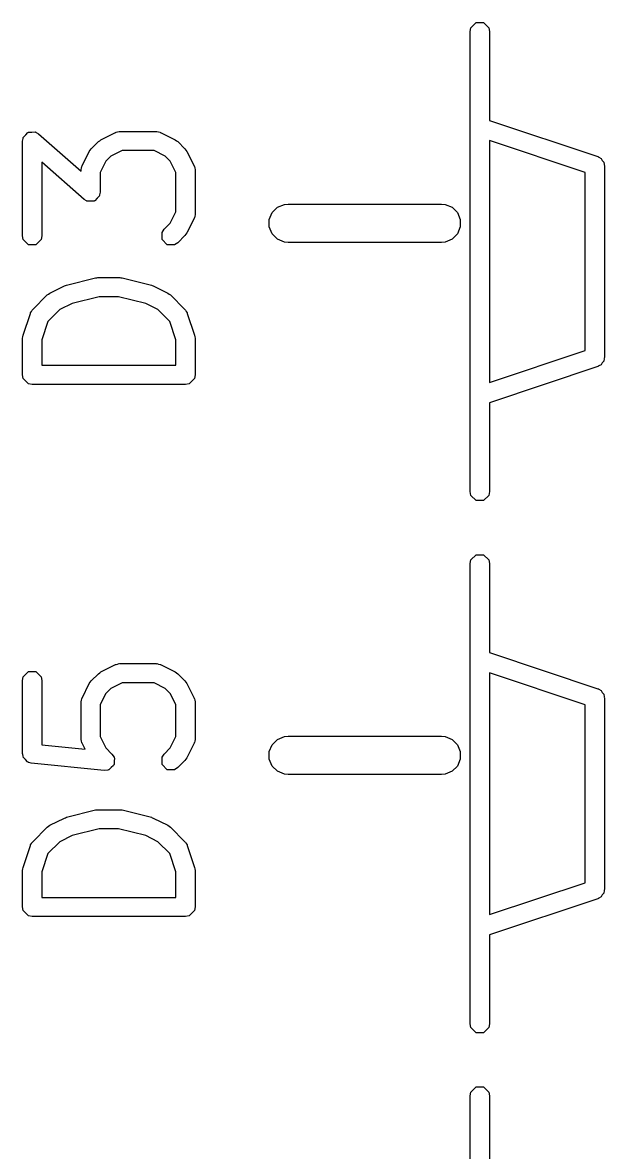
# Model space of a CAD drawing. Header units: inches. Extents: x 0 to 5.35, y 0.16 to 3.26.
# Drawn here: x 5.2274 to 5.3469, y 0.7384 to 0.9704 of the extents above; entities that cross this region are included whole.
import ezdxf

# ---------------------------------------------------------------- set-up
doc = ezdxf.new("R2010")
doc.units = ezdxf.units.IN
doc.header["$MEASUREMENT"] = 0
doc.layers.add('BLACK', color=250, linetype='CONTINUOUS')

msp = doc.modelspace()

# ---------------------------------------------------------------- linework, layer by layer
at = {"layer": 'BLACK', "linetype": 'CONTINUOUS'}
for p, q in [((5.31948, 0.9693), (5.32055, 0.97036)), ((5.32055, 0.97036), (5.32205, 0.97036)), ((5.32205, 0.97036), (5.32312, 0.9693)), ((5.31933, 0.96854), (5.31948, 0.9693)), ((5.31933, 0.87406), (5.31933, 0.96854)), ((5.32312, 0.9693), (5.32327, 0.96854)), ((5.32327, 0.96854), (5.32327, 0.95028)), ((5.32327, 0.95028), (5.34554, 0.94285)), ((5.2274, 0.94605), (5.22751, 0.9466)), ((5.2275, 0.94668), (5.22753, 0.94671)), ((5.22751, 0.9466), (5.2275, 0.94668)), ((5.22753, 0.94671), (5.22755, 0.9468)), ((5.22755, 0.9468), (5.22804, 0.94729)), ((5.22804, 0.94729), (5.22849, 0.94781)), ((5.22849, 0.94781), (5.22856, 0.94782)), ((5.22856, 0.94782), (5.22861, 0.94786)), ((5.22861, 0.94786), (5.22931, 0.94786)), ((5.22931, 0.94786), (5.23, 0.94791)), ((5.23, 0.94791), (5.23008, 0.94786)), ((5.23008, 0.94786), (5.23012, 0.94786)), ((5.23012, 0.94786), (5.23018, 0.94781)), ((5.23018, 0.94781), (5.23066, 0.94753)), ((5.23066, 0.94753), (5.2394, 0.93989)), ((5.24348, 0.94631), (5.24648, 0.94781)), ((5.24648, 0.94781), (5.24658, 0.94783)), ((5.24658, 0.94783), (5.24661, 0.94786)), ((5.24661, 0.94786), (5.24692, 0.94793)), ((5.24692, 0.94793), (5.24722, 0.94801)), ((5.24722, 0.94801), (5.24727, 0.948)), ((5.24727, 0.948), (5.24736, 0.94801)), ((5.24736, 0.94801), (5.25486, 0.94801)), ((5.25486, 0.94801), (5.25496, 0.948)), ((5.25496, 0.948), (5.255, 0.94801)), ((5.255, 0.94801), (5.25531, 0.94793)), ((5.25531, 0.94793), (5.25562, 0.94786)), ((5.25562, 0.94786), (5.25565, 0.94783)), ((5.25565, 0.94783), (5.25574, 0.94781)), ((5.25574, 0.94781), (5.25874, 0.94631)), ((5.2274, 0.92655), (5.2274, 0.94605)), ((5.2411, 0.94393), (5.2413, 0.94418)), ((5.2413, 0.94418), (5.24147, 0.94444)), ((5.24147, 0.94444), (5.24297, 0.94594)), ((5.24297, 0.94594), (5.24323, 0.94611)), ((5.24323, 0.94611), (5.24348, 0.94631)), ((5.24783, 0.94408), (5.24553, 0.94293)), ((5.2544, 0.94408), (5.24783, 0.94408)), ((5.2567, 0.94293), (5.2544, 0.94408)), ((5.25874, 0.94631), (5.25899, 0.94611)), ((5.25899, 0.94611), (5.25925, 0.94594)), ((5.25925, 0.94594), (5.26075, 0.94444)), ((5.26075, 0.94444), (5.26093, 0.94418)), ((5.26093, 0.94418), (5.26112, 0.94393)), ((5.34295, 0.93957), (5.32327, 0.94613)), ((5.32327, 0.94613), (5.32327, 0.89647)), ((5.2396, 0.94093), (5.2411, 0.94393)), ((5.24448, 0.94188), (5.24333, 0.93958)), ((5.24553, 0.94293), (5.24448, 0.94188)), ((5.25774, 0.94188), (5.2567, 0.94293)), ((5.25889, 0.93958), (5.25774, 0.94188)), ((5.26112, 0.94393), (5.26262, 0.94093)), ((5.34554, 0.94285), (5.34563, 0.9428)), ((5.34563, 0.9428), (5.34567, 0.9428)), ((5.34567, 0.9428), (5.34573, 0.94274)), ((5.34573, 0.94274), (5.34621, 0.94247)), ((5.34621, 0.94247), (5.34642, 0.94206)), ((5.34642, 0.94206), (5.34674, 0.94174)), ((5.24007, 0.93407), (5.23133, 0.94171)), ((5.23133, 0.94171), (5.23133, 0.92655)), ((5.2394, 0.94019), (5.23948, 0.94049)), ((5.23942, 0.94014), (5.2394, 0.94019)), ((5.2394, 0.94005), (5.23942, 0.94014)), ((5.2394, 0.93989), (5.2394, 0.94005)), ((5.23948, 0.94049), (5.23955, 0.9408)), ((5.23955, 0.9408), (5.23958, 0.94083)), ((5.23958, 0.94083), (5.2396, 0.94093)), ((5.24333, 0.93958), (5.24333, 0.93555)), ((5.25889, 0.93151), (5.25889, 0.93958)), ((5.26262, 0.94093), (5.26265, 0.94083)), ((5.26265, 0.94083), (5.26268, 0.9408)), ((5.26268, 0.9408), (5.26274, 0.94049)), ((5.26274, 0.94049), (5.26283, 0.94019)), ((5.26283, 0.94019), (5.26281, 0.94014)), ((5.26281, 0.94014), (5.26283, 0.94005)), ((5.26283, 0.94005), (5.26283, 0.93105)), ((5.34295, 0.90303), (5.34295, 0.93957)), ((5.34674, 0.94174), (5.34685, 0.9412)), ((5.34685, 0.9412), (5.34688, 0.94112)), ((5.34688, 0.94112), (5.34687, 0.94108)), ((5.34687, 0.94108), (5.34689, 0.94098)), ((5.34689, 0.94098), (5.34689, 0.90161)), ((5.24318, 0.93479), (5.24269, 0.9343)), ((5.2432, 0.93488), (5.24318, 0.93479)), ((5.24323, 0.93492), (5.2432, 0.93488)), ((5.24333, 0.93555), (5.24322, 0.935)), ((5.24322, 0.935), (5.24323, 0.93492)), ((5.24055, 0.93379), (5.24007, 0.93407)), ((5.24061, 0.93373), (5.24055, 0.93379)), ((5.24065, 0.93373), (5.24061, 0.93373)), ((5.24073, 0.93368), (5.24065, 0.93373)), ((5.24143, 0.93373), (5.24073, 0.93368)), ((5.24212, 0.93373), (5.24143, 0.93373)), ((5.24217, 0.93378), (5.24212, 0.93373)), ((5.24224, 0.93378), (5.24217, 0.93378)), ((5.24269, 0.9343), (5.24224, 0.93378)), ((5.27974, 0.93245), (5.28116, 0.93303)), ((5.28116, 0.93303), (5.28193, 0.93311)), ((5.28193, 0.93311), (5.31343, 0.93311)), ((5.31343, 0.93311), (5.31419, 0.93303)), ((5.31419, 0.93303), (5.31561, 0.93245)), ((5.25774, 0.92921), (5.25889, 0.93151)), ((5.26262, 0.93017), (5.26112, 0.92717)), ((5.26265, 0.93026), (5.26262, 0.93017)), ((5.26268, 0.93029), (5.26265, 0.93026)), ((5.26274, 0.9306), (5.26268, 0.93029)), ((5.26283, 0.93091), (5.26274, 0.9306)), ((5.26283, 0.93105), (5.26281, 0.93095)), ((5.26281, 0.93095), (5.26283, 0.93091)), ((5.27807, 0.92994), (5.27866, 0.93136)), ((5.27866, 0.93136), (5.27974, 0.93245)), ((5.31561, 0.93245), (5.3167, 0.93136)), ((5.3167, 0.93136), (5.31729, 0.92994)), ((5.25604, 0.9273), (5.25647, 0.92794)), ((5.25647, 0.92794), (5.25774, 0.92921)), ((5.27807, 0.92841), (5.27807, 0.92994)), ((5.27866, 0.92699), (5.27807, 0.92841)), ((5.31729, 0.92841), (5.3167, 0.92699)), ((5.31729, 0.92994), (5.31729, 0.92841)), ((5.22755, 0.9258), (5.2274, 0.92655)), ((5.22861, 0.92473), (5.22755, 0.9258)), ((5.23118, 0.9258), (5.23012, 0.92473)), ((5.23133, 0.92655), (5.23118, 0.9258)), ((5.25604, 0.9258), (5.25604, 0.9273)), ((5.25711, 0.92473), (5.25604, 0.9258)), ((5.26075, 0.92666), (5.25925, 0.92516)), ((5.26093, 0.92692), (5.26075, 0.92666)), ((5.26112, 0.92717), (5.26093, 0.92692)), ((5.27974, 0.9259), (5.27866, 0.92699)), ((5.28116, 0.92531), (5.27974, 0.9259)), ((5.31561, 0.9259), (5.31419, 0.92531)), ((5.3167, 0.92699), (5.31561, 0.9259)), ((5.23012, 0.92473), (5.22861, 0.92473)), ((5.25862, 0.92473), (5.25711, 0.92473)), ((5.25925, 0.92516), (5.25862, 0.92473)), ((5.28193, 0.92524), (5.28116, 0.92531)), ((5.31343, 0.92524), (5.28193, 0.92524)), ((5.31419, 0.92531), (5.31343, 0.92524)), ((5.23299, 0.91481), (5.23598, 0.91631)), ((5.23598, 0.91631), (5.23619, 0.91637)), ((5.23619, 0.91637), (5.23639, 0.91646)), ((5.23639, 0.91646), (5.24239, 0.91796)), ((5.24239, 0.91796), (5.24263, 0.91797)), ((5.24263, 0.91797), (5.24286, 0.91802)), ((5.24286, 0.91802), (5.24736, 0.91802)), ((5.24736, 0.91802), (5.2476, 0.91797)), ((5.2476, 0.91797), (5.24784, 0.91796)), ((5.24784, 0.91796), (5.25384, 0.91646)), ((5.25384, 0.91646), (5.25404, 0.91637)), ((5.25404, 0.91637), (5.25424, 0.91631)), ((5.25424, 0.91631), (5.25724, 0.91481)), ((5.22947, 0.91144), (5.23247, 0.91444)), ((5.23247, 0.91444), (5.23274, 0.91462)), ((5.23274, 0.91462), (5.23299, 0.91481)), ((5.24311, 0.91408), (5.23755, 0.91269)), ((5.24712, 0.91408), (5.24311, 0.91408)), ((5.25268, 0.91269), (5.24712, 0.91408)), ((5.25724, 0.91481), (5.25749, 0.91462)), ((5.25749, 0.91462), (5.25775, 0.91444)), ((5.25775, 0.91444), (5.26075, 0.91144)), ((5.23755, 0.91269), (5.23503, 0.91143)), ((5.2552, 0.91143), (5.25268, 0.91269)), ((5.2275, 0.90617), (5.229, 0.91067)), ((5.229, 0.91067), (5.22905, 0.91076)), ((5.22905, 0.9108), (5.22922, 0.91107)), ((5.22905, 0.91076), (5.22905, 0.9108)), ((5.22922, 0.91107), (5.22938, 0.91134)), ((5.22938, 0.91134), (5.22942, 0.91136)), ((5.22942, 0.91136), (5.22947, 0.91144)), ((5.23503, 0.91143), (5.23259, 0.90899)), ((5.25764, 0.90899), (5.2552, 0.91143)), ((5.26075, 0.91144), (5.26081, 0.91136)), ((5.26081, 0.91136), (5.26085, 0.91134)), ((5.26085, 0.91134), (5.26101, 0.91107)), ((5.26101, 0.91107), (5.26118, 0.9108)), ((5.26118, 0.9108), (5.26118, 0.91076)), ((5.26118, 0.91076), (5.26123, 0.91067)), ((5.26123, 0.91067), (5.26273, 0.90617)), ((5.23259, 0.90899), (5.23133, 0.90523)), ((5.25889, 0.90523), (5.25764, 0.90899)), ((5.2274, 0.90555), (5.22746, 0.90586)), ((5.2274, 0.89805), (5.2274, 0.90555)), ((5.22746, 0.90586), (5.2275, 0.90617)), ((5.23133, 0.90523), (5.23133, 0.90002)), ((5.25889, 0.90002), (5.25889, 0.90523)), ((5.26273, 0.90617), (5.26277, 0.90586)), ((5.26277, 0.90586), (5.26283, 0.90555)), ((5.26283, 0.90555), (5.26283, 0.89805)), ((5.32327, 0.89647), (5.34295, 0.90303)), ((5.23133, 0.90002), (5.25889, 0.90002)), ((5.34621, 0.90013), (5.34573, 0.89986)), ((5.34642, 0.90054), (5.34621, 0.90013)), ((5.34674, 0.90086), (5.34642, 0.90054)), ((5.34685, 0.9014), (5.34674, 0.90086)), ((5.34688, 0.90147), (5.34685, 0.9014)), ((5.34689, 0.90161), (5.34687, 0.90152)), ((5.34687, 0.90152), (5.34688, 0.90147)), ((5.22755, 0.8973), (5.2274, 0.89805)), ((5.26283, 0.89805), (5.26268, 0.8973)), ((5.34554, 0.89975), (5.32327, 0.89232)), ((5.34563, 0.8998), (5.34554, 0.89975)), ((5.34567, 0.8998), (5.34563, 0.8998)), ((5.34573, 0.89986), (5.34567, 0.8998)), ((5.22861, 0.89623), (5.22755, 0.8973)), ((5.22937, 0.89608), (5.22861, 0.89623)), ((5.26086, 0.89608), (5.22937, 0.89608)), ((5.26162, 0.89623), (5.26086, 0.89608)), ((5.26268, 0.8973), (5.26162, 0.89623)), ((5.32327, 0.89232), (5.32327, 0.87406)), ((5.31948, 0.8733), (5.31933, 0.87406)), ((5.32055, 0.87224), (5.31948, 0.8733)), ((5.32205, 0.87224), (5.32055, 0.87224)), ((5.32312, 0.8733), (5.32205, 0.87224)), ((5.32327, 0.87406), (5.32312, 0.8733)), ((5.31948, 0.86004), (5.32055, 0.86111)), ((5.32055, 0.86111), (5.32205, 0.86111)), ((5.32205, 0.86111), (5.32312, 0.86004)), ((5.31933, 0.85929), (5.31948, 0.86004)), ((5.31933, 0.7648), (5.31933, 0.85929)), ((5.32312, 0.86004), (5.32327, 0.85929)), ((5.32327, 0.85929), (5.32327, 0.84103)), ((5.32327, 0.84103), (5.34554, 0.8336)), ((5.24348, 0.83706), (5.24648, 0.83855)), ((5.24648, 0.83855), (5.24658, 0.83858)), ((5.24658, 0.83858), (5.24661, 0.83861)), ((5.24661, 0.83861), (5.24692, 0.83867)), ((5.24692, 0.83867), (5.24722, 0.83876)), ((5.24722, 0.83876), (5.24727, 0.83874)), ((5.24727, 0.83874), (5.24736, 0.83876)), ((5.24736, 0.83876), (5.25486, 0.83876)), ((5.25486, 0.83876), (5.25496, 0.83874)), ((5.25496, 0.83874), (5.255, 0.83876)), ((5.255, 0.83876), (5.25531, 0.83867)), ((5.25531, 0.83867), (5.25562, 0.83861)), ((5.25562, 0.83861), (5.25565, 0.83858)), ((5.25565, 0.83858), (5.25574, 0.83855)), ((5.25574, 0.83855), (5.25874, 0.83706)), ((5.2274, 0.83529), (5.22755, 0.83605)), ((5.2274, 0.8203), (5.2274, 0.83529)), ((5.22755, 0.83605), (5.22861, 0.83711)), ((5.22861, 0.83711), (5.23012, 0.83711)), ((5.23012, 0.83711), (5.23118, 0.83605)), ((5.23118, 0.83605), (5.23133, 0.83529)), ((5.23133, 0.83529), (5.23133, 0.82208)), ((5.2413, 0.83492), (5.24147, 0.83519)), ((5.24147, 0.83519), (5.24297, 0.83669)), ((5.24297, 0.83669), (5.24323, 0.83686)), ((5.24323, 0.83686), (5.24348, 0.83706)), ((5.25874, 0.83706), (5.25899, 0.83686)), ((5.25899, 0.83686), (5.25925, 0.83669)), ((5.25925, 0.83669), (5.26075, 0.83519)), ((5.26075, 0.83519), (5.26093, 0.83492)), ((5.34295, 0.83031), (5.32327, 0.83688)), ((5.32327, 0.83688), (5.32327, 0.78722)), ((5.2396, 0.83168), (5.2411, 0.83467)), ((5.2411, 0.83467), (5.2413, 0.83492)), ((5.24553, 0.83368), (5.24448, 0.83263)), ((5.24783, 0.83483), (5.24553, 0.83368)), ((5.2544, 0.83483), (5.24783, 0.83483)), ((5.2567, 0.83368), (5.2544, 0.83483)), ((5.25774, 0.83263), (5.2567, 0.83368)), ((5.26093, 0.83492), (5.26112, 0.83467)), ((5.26112, 0.83467), (5.26262, 0.83168)), ((5.34554, 0.8336), (5.34563, 0.83355)), ((5.34563, 0.83355), (5.34567, 0.83355)), ((5.34567, 0.83355), (5.34573, 0.83349)), ((5.34573, 0.83349), (5.34621, 0.83322)), ((5.34621, 0.83322), (5.34642, 0.83281)), ((5.34642, 0.83281), (5.34674, 0.83249)), ((5.2394, 0.83093), (5.23948, 0.83124)), ((5.23942, 0.83089), (5.2394, 0.83093)), ((5.2394, 0.83079), (5.23942, 0.83089)), ((5.2394, 0.8233), (5.2394, 0.83079)), ((5.23948, 0.83124), (5.23955, 0.83155)), ((5.23955, 0.83155), (5.23958, 0.83158)), ((5.23958, 0.83158), (5.2396, 0.83168)), ((5.24448, 0.83263), (5.24333, 0.83033)), ((5.25889, 0.83033), (5.25774, 0.83263)), ((5.26262, 0.83168), (5.26265, 0.83158)), ((5.26265, 0.83158), (5.26268, 0.83155)), ((5.26268, 0.83155), (5.26274, 0.83124)), ((5.26274, 0.83124), (5.26283, 0.83093)), ((5.26283, 0.83093), (5.26281, 0.83089)), ((5.26281, 0.83089), (5.26283, 0.83079)), ((5.26283, 0.83079), (5.26283, 0.8233)), ((5.34674, 0.83249), (5.34685, 0.83195)), ((5.34685, 0.83195), (5.34688, 0.83187)), ((5.34688, 0.83187), (5.34687, 0.83183)), ((5.34687, 0.83183), (5.34689, 0.83173)), ((5.34689, 0.83173), (5.34689, 0.79236)), ((5.24333, 0.83033), (5.24333, 0.82376)), ((5.25889, 0.82376), (5.25889, 0.83033)), ((5.34295, 0.79378), (5.34295, 0.83031)), ((5.24333, 0.82376), (5.24448, 0.82146)), ((5.25774, 0.82146), (5.25889, 0.82376)), ((5.27974, 0.82319), (5.28116, 0.82378)), ((5.28116, 0.82378), (5.28193, 0.82386)), ((5.28193, 0.82386), (5.31343, 0.82386)), ((5.31343, 0.82386), (5.31419, 0.82378)), ((5.31419, 0.82378), (5.31561, 0.82319)), ((5.23133, 0.82208), (5.24022, 0.82119)), ((5.23942, 0.8232), (5.2394, 0.8233)), ((5.2394, 0.82316), (5.23942, 0.8232)), ((5.23948, 0.82285), (5.2394, 0.82316)), ((5.23955, 0.82254), (5.23948, 0.82285)), ((5.23958, 0.82251), (5.23955, 0.82254)), ((5.2396, 0.82242), (5.23958, 0.82251)), ((5.24022, 0.82119), (5.2396, 0.82242)), ((5.24448, 0.82146), (5.24576, 0.82019)), ((5.25647, 0.82019), (5.25774, 0.82146)), ((5.26262, 0.82242), (5.26112, 0.81942)), ((5.26265, 0.82251), (5.26262, 0.82242)), ((5.26268, 0.82254), (5.26265, 0.82251)), ((5.26274, 0.82285), (5.26268, 0.82254)), ((5.26283, 0.82316), (5.26274, 0.82285)), ((5.26283, 0.8233), (5.26281, 0.8232)), ((5.26281, 0.8232), (5.26283, 0.82316)), ((5.27807, 0.82069), (5.27866, 0.82211)), ((5.27866, 0.82211), (5.27974, 0.82319)), ((5.31561, 0.82319), (5.3167, 0.82211)), ((5.3167, 0.82211), (5.31729, 0.82069)), ((5.22749, 0.81983), (5.2274, 0.8203)), ((5.22748, 0.81973), (5.22749, 0.81983)), ((5.22752, 0.81968), (5.22748, 0.81973)), ((5.22755, 0.81954), (5.22752, 0.81968)), ((5.22802, 0.81907), (5.22755, 0.81954)), ((5.22844, 0.81856), (5.22802, 0.81907)), ((5.24576, 0.82019), (5.24618, 0.81955)), ((5.24618, 0.81955), (5.24618, 0.81945)), ((5.24618, 0.81945), (5.24625, 0.81937)), ((5.24625, 0.81937), (5.24618, 0.81871)), ((5.25604, 0.81955), (5.25647, 0.82019)), ((5.25604, 0.81804), (5.25604, 0.81955)), ((5.26075, 0.8189), (5.25925, 0.8174)), ((5.26093, 0.81917), (5.26075, 0.8189)), ((5.26112, 0.81942), (5.26093, 0.81917)), ((5.27807, 0.81915), (5.27807, 0.82069)), ((5.27866, 0.81773), (5.27807, 0.81915)), ((5.31729, 0.81915), (5.3167, 0.81773)), ((5.31729, 0.82069), (5.31729, 0.81915)), ((5.22857, 0.81852), (5.22844, 0.81856)), ((5.22861, 0.81848), (5.22857, 0.81852)), ((5.22871, 0.81848), (5.22861, 0.81848)), ((5.22917, 0.81834), (5.22871, 0.81848)), ((5.24417, 0.81684), (5.22917, 0.81834)), ((5.24493, 0.81691), (5.24417, 0.81684)), ((5.24501, 0.81698), (5.24493, 0.81691)), ((5.24512, 0.81698), (5.24501, 0.81698)), ((5.24559, 0.81745), (5.24512, 0.81698)), ((5.2461, 0.81787), (5.24559, 0.81745)), ((5.24611, 0.81797), (5.2461, 0.81787)), ((5.24618, 0.81804), (5.24611, 0.81797)), ((5.24618, 0.81871), (5.24618, 0.81804)), ((5.25711, 0.81698), (5.25604, 0.81804)), ((5.25862, 0.81698), (5.25711, 0.81698)), ((5.25925, 0.8174), (5.25862, 0.81698)), ((5.27974, 0.81665), (5.27866, 0.81773)), ((5.28116, 0.81606), (5.27974, 0.81665)), ((5.31561, 0.81665), (5.31419, 0.81606)), ((5.3167, 0.81773), (5.31561, 0.81665)), ((5.28193, 0.81598), (5.28116, 0.81606)), ((5.31343, 0.81598), (5.28193, 0.81598)), ((5.31419, 0.81606), (5.31343, 0.81598)), ((5.23619, 0.80712), (5.23639, 0.80721)), ((5.23639, 0.80721), (5.24239, 0.80871)), ((5.24239, 0.80871), (5.24263, 0.80872)), ((5.24263, 0.80872), (5.24286, 0.80877)), ((5.24286, 0.80877), (5.24736, 0.80877)), ((5.24736, 0.80877), (5.2476, 0.80872)), ((5.2476, 0.80872), (5.24784, 0.80871)), ((5.24784, 0.80871), (5.25384, 0.80721)), ((5.25384, 0.80721), (5.25404, 0.80712)), ((5.22947, 0.80219), (5.23247, 0.80519)), ((5.23247, 0.80519), (5.23274, 0.80537)), ((5.23274, 0.80537), (5.23299, 0.80556)), ((5.23299, 0.80556), (5.23598, 0.80706)), ((5.23598, 0.80706), (5.23619, 0.80712)), ((5.25404, 0.80712), (5.25424, 0.80706)), ((5.25424, 0.80706), (5.25724, 0.80556)), ((5.25724, 0.80556), (5.25749, 0.80537)), ((5.25749, 0.80537), (5.25775, 0.80519)), ((5.25775, 0.80519), (5.26075, 0.80219)), ((5.23755, 0.80344), (5.23503, 0.80218)), ((5.24311, 0.80483), (5.23755, 0.80344)), ((5.24712, 0.80483), (5.24311, 0.80483)), ((5.25268, 0.80344), (5.24712, 0.80483)), ((5.2552, 0.80218), (5.25268, 0.80344)), ((5.2275, 0.79692), (5.229, 0.80142)), ((5.229, 0.80142), (5.22905, 0.80151)), ((5.22905, 0.80155), (5.22922, 0.80181)), ((5.22905, 0.80151), (5.22905, 0.80155)), ((5.22922, 0.80181), (5.22938, 0.80209)), ((5.22938, 0.80209), (5.22942, 0.80211)), ((5.22942, 0.80211), (5.22947, 0.80219)), ((5.23503, 0.80218), (5.23259, 0.79974)), ((5.25764, 0.79974), (5.2552, 0.80218)), ((5.26075, 0.80219), (5.26081, 0.80211)), ((5.26081, 0.80211), (5.26085, 0.80209)), ((5.26085, 0.80209), (5.26101, 0.80181)), ((5.26101, 0.80181), (5.26118, 0.80155)), ((5.26118, 0.80155), (5.26118, 0.80151)), ((5.26118, 0.80151), (5.26123, 0.80142)), ((5.26123, 0.80142), (5.26273, 0.79692)), ((5.23259, 0.79974), (5.23133, 0.79598)), ((5.25889, 0.79598), (5.25764, 0.79974)), ((5.2274, 0.7963), (5.22746, 0.79661)), ((5.2274, 0.7888), (5.2274, 0.7963)), ((5.22746, 0.79661), (5.2275, 0.79692)), ((5.23133, 0.79598), (5.23133, 0.79077)), ((5.25889, 0.79077), (5.25889, 0.79598)), ((5.26273, 0.79692), (5.26277, 0.79661)), ((5.26277, 0.79661), (5.26283, 0.7963)), ((5.26283, 0.7963), (5.26283, 0.7888)), ((5.32327, 0.78722), (5.34295, 0.79378)), ((5.34642, 0.79128), (5.34621, 0.79088)), ((5.34674, 0.79161), (5.34642, 0.79128)), ((5.34685, 0.79215), (5.34674, 0.79161)), ((5.34688, 0.79222), (5.34685, 0.79215)), ((5.34689, 0.79236), (5.34687, 0.79227)), ((5.34687, 0.79227), (5.34688, 0.79222)), ((5.22755, 0.78805), (5.2274, 0.7888)), ((5.23133, 0.79077), (5.25889, 0.79077)), ((5.26283, 0.7888), (5.26268, 0.78805)), ((5.34554, 0.79049), (5.32327, 0.78307)), ((5.34563, 0.79054), (5.34554, 0.79049)), ((5.34567, 0.79054), (5.34563, 0.79054)), ((5.34573, 0.7906), (5.34567, 0.79054)), ((5.34621, 0.79088), (5.34573, 0.7906)), ((5.22861, 0.78698), (5.22755, 0.78805)), ((5.22937, 0.78683), (5.22861, 0.78698)), ((5.26086, 0.78683), (5.22937, 0.78683)), ((5.26162, 0.78698), (5.26086, 0.78683)), ((5.26268, 0.78805), (5.26162, 0.78698)), ((5.32327, 0.78307), (5.32327, 0.7648)), ((5.31948, 0.76405), (5.31933, 0.7648)), ((5.32055, 0.76298), (5.31948, 0.76405)), ((5.32312, 0.76405), (5.32205, 0.76298)), ((5.32327, 0.7648), (5.32312, 0.76405)), ((5.32205, 0.76298), (5.32055, 0.76298)), ((5.31948, 0.75079), (5.32055, 0.75186)), ((5.32055, 0.75186), (5.32205, 0.75186)), ((5.32205, 0.75186), (5.32312, 0.75079)), ((5.31933, 0.75004), (5.31948, 0.75079)), ((5.31933, 0.65555), (5.31933, 0.75004)), ((5.32312, 0.75079), (5.32327, 0.75004)), ((5.32327, 0.75004), (5.32327, 0.73177))]:
    msp.add_line(p, q, dxfattribs=at)

doc.saveas('drawing.dxf')
